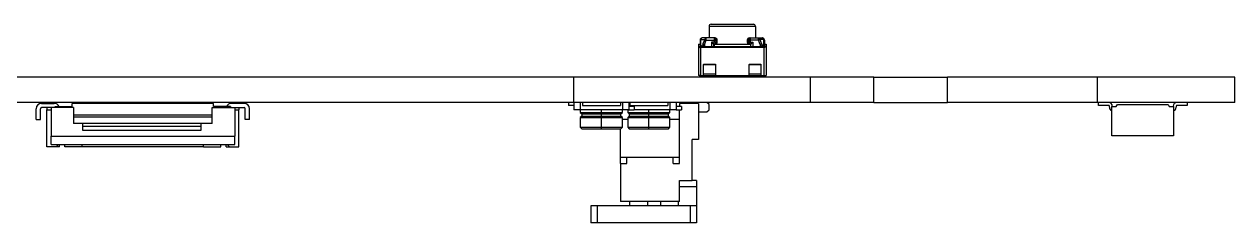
# Model space of a CAD drawing. Header units: millimetres. Extents: x -32 to 136, y -4 to 158.
# Drawn here: x 3.83 to 32.5, y -3.98 to 0.73 of the extents above; entities that cross this region are included whole.
import ezdxf

# ---------------------------------------------------------------- set-up
doc = ezdxf.new("R2010")
doc.units = ezdxf.units.MM

msp = doc.modelspace()

# ---------------------------------------------------------------- linework, layer by layer
at = {"color": 7, "linetype": 'Continuous', "lineweight": 25}
for p, q in [((21.15, 0.675), (20.05, 0.675)), ((20.05, 0.675), (20.05, 0.4)), ((20.1, 0.725), (21.1, 0.725)), ((21.15, 0.675), (21.15, 0.4)), ((19.84, 0.35), (19.84, 0.245)), ((19.856, 0.364), (19.948, 0.364)), ((19.856, 0.258), (19.856, 0.364)), ((19.982, 0.4), (19.89, 0.4)), ((19.948, 0.364), (19.906, 0.258)), ((19.94, 0.245), (19.982, 0.35)), ((19.948, 0.364), (19.982, 0.35)), ((19.982, 0.35), (19.982, 0.4)), ((20.173, 0.4), (19.982, 0.4)), ((19.982, 0.35), (20.173, 0.35)), ((20.173, 0.3), (20.11, 0.3)), ((20.11, 0.3), (20.11, 0.2)), ((20.173, 0.4), (20.173, 0.35)), ((20.195, 0.4), (20.173, 0.4)), ((20.173, 0.35), (20.173, 0.3)), ((20.173, 0.35), (20.208, 0.35)), ((20.208, 0.3), (20.173, 0.3)), ((20.173, 0.25), (20.173, 0.3)), ((20.208, 0.35), (20.208, 0.3)), ((20.208, 0.35), (20.23, 0.35)), ((20.23, 0.3), (20.208, 0.3)), ((20.23, 0.35), (20.23, 0.3)), ((20.245, 0.3), (20.245, 0.35)), ((20.955, 0.35), (20.955, 0.3)), ((20.992, 0.35), (20.97, 0.35)), ((20.97, 0.35), (20.97, 0.3)), ((20.97, 0.3), (20.992, 0.3)), ((21.027, 0.35), (20.992, 0.35)), ((20.992, 0.35), (20.992, 0.3)), ((20.992, 0.3), (21.027, 0.3)), ((21.005, 0.4), (21.027, 0.4)), ((21.027, 0.4), (21.027, 0.35)), ((21.027, 0.4), (21.218, 0.4)), ((21.027, 0.35), (21.027, 0.3)), ((21.218, 0.35), (21.027, 0.35)), ((21.027, 0.3), (21.09, 0.3)), ((21.027, 0.25), (21.027, 0.3)), ((21.09, 0.3), (21.09, 0.2)), ((21.218, 0.35), (21.218, 0.4)), ((21.218, 0.4), (21.31, 0.4)), ((21.252, 0.364), (21.218, 0.35)), ((21.26, 0.245), (21.218, 0.35)), ((21.252, 0.364), (21.294, 0.258)), ((21.344, 0.364), (21.252, 0.364)), ((21.344, 0.258), (21.344, 0.364)), ((21.36, 0.35), (21.36, 0.245)), ((19.8, 0.25), (19.8, 0.2)), ((19.8, 0.25), (19.84, 0.25)), ((19.8, 0.2), (19.8, -0.49)), ((19.807, 0.2), (19.8, 0.2)), ((19.807, 0.2), (20.17, 0.2)), ((19.84, 0.245), (19.84, 0.2)), ((21.35, 0.175), (19.85, 0.175)), ((19.85, 0.175), (19.85, -0.49)), ((19.94, 0.245), (19.906, 0.258)), ((19.94, 0.245), (19.94, 0.2)), ((20.16, 0.2), (20.16, 0.25)), ((20.16, 0.25), (20.17, 0.25)), ((20.17, 0.25), (20.17, 0.2)), ((20.17, 0.25), (21.03, 0.25)), ((20.17, 0.2), (21.03, 0.2)), ((21.03, 0.25), (21.03, 0.2)), ((21.04, 0.25), (21.03, 0.25)), ((21.03, 0.2), (21.393, 0.2)), ((21.04, 0.2), (21.04, 0.25)), ((21.26, 0.245), (21.294, 0.258)), ((21.26, 0.245), (21.26, 0.2)), ((21.35, 0.175), (21.35, -0.49)), ((21.36, 0.25), (21.4, 0.25)), ((21.36, 0.245), (21.36, 0.2)), ((21.393, 0.2), (21.4, 0.2)), ((21.4, 0.25), (21.4, 0.2)), ((21.4, 0.2), (21.4, -0.49)), ((19.922, -0.219), (19.922, -0.23)), ((19.922, -0.219), (20.203, -0.219)), ((19.922, -0.23), (20.203, -0.23)), ((19.922, -0.446), (19.922, -0.23)), ((20.203, -0.219), (20.203, -0.23)), ((20.203, -0.23), (20.203, -0.446)), ((20.997, -0.219), (20.997, -0.23)), ((20.997, -0.219), (21.277, -0.219)), ((20.997, -0.23), (21.277, -0.23)), ((20.997, -0.446), (20.997, -0.23)), ((21.277, -0.219), (21.277, -0.23)), ((21.277, -0.23), (21.277, -0.446)), ((16.85, -0.525), (-17.25, -0.525)), ((16.85, -1.125), (16.85, -0.525)), ((22.45, -0.525), (16.85, -0.525)), ((19.85, -0.49), (19.8, -0.49)), ((19.825, -0.49), (19.825, -0.525)), ((19.85, -0.49), (19.922, -0.49)), ((19.875, -0.49), (19.875, -0.525)), ((19.922, -0.446), (20.203, -0.446)), ((19.922, -0.49), (19.922, -0.446)), ((19.922, -0.49), (20.203, -0.49)), ((20.203, -0.446), (20.203, -0.49)), ((20.203, -0.49), (20.997, -0.49)), ((20.275, -0.49), (20.275, -0.525)), ((20.325, -0.49), (20.325, -0.525)), ((20.875, -0.49), (20.875, -0.525)), ((20.925, -0.49), (20.925, -0.525)), ((20.997, -0.446), (21.277, -0.446)), ((20.997, -0.49), (20.997, -0.446)), ((20.997, -0.49), (21.277, -0.49)), ((21.277, -0.446), (21.277, -0.49)), ((21.277, -0.49), (21.35, -0.49)), ((21.325, -0.49), (21.325, -0.525)), ((21.35, -0.49), (21.4, -0.49)), ((21.375, -0.49), (21.375, -0.525)), ((22.45, -1.125), (22.45, -0.525)), ((23.95, -0.525), (22.45, -0.525)), ((23.95, -1.125), (23.95, -0.525)), ((23.95, -0.525), (25.7, -0.525)), ((25.7, -1.125), (25.7, -0.525)), ((29.25, -0.525), (25.7, -0.525)), ((29.25, -1.125), (29.25, -0.525)), ((32.5, -0.525), (29.25, -0.525)), ((32.5, -1.125), (32.5, -0.525)), ((16.85, -1.125), (-17.25, -1.125)), ((5.218, -1.15), (5.218, -1.125)), ((5.317, -1.15), (5.317, -1.125)), ((5.468, -1.15), (5.468, -1.125)), ((5.567, -1.15), (5.567, -1.125)), ((5.718, -1.15), (5.718, -1.125)), ((5.817, -1.15), (5.817, -1.125)), ((5.968, -1.15), (5.968, -1.125)), ((6.067, -1.15), (6.067, -1.125)), ((6.218, -1.15), (6.218, -1.125)), ((6.317, -1.15), (6.317, -1.125)), ((6.468, -1.15), (6.468, -1.125)), ((6.567, -1.15), (6.567, -1.125)), ((6.718, -1.15), (6.718, -1.125)), ((6.817, -1.15), (6.817, -1.125)), ((6.968, -1.15), (6.968, -1.125)), ((7.067, -1.15), (7.067, -1.125)), ((7.218, -1.15), (7.218, -1.125)), ((7.317, -1.15), (7.317, -1.125)), ((7.468, -1.15), (7.468, -1.125)), ((7.567, -1.15), (7.567, -1.125)), ((7.718, -1.15), (7.718, -1.125)), ((7.817, -1.15), (7.817, -1.125)), ((7.968, -1.15), (7.968, -1.125)), ((8.068, -1.15), (8.068, -1.125)), ((16.725, -1.125), (16.725, -1.2)), ((16.85, -1.125), (16.85, -1.3)), ((22.45, -1.125), (16.85, -1.125)), ((17, -1.125), (17, -1.3)), ((17.05, -1.125), (17.05, -1.2)), ((17.95, -1.125), (17.95, -1.2)), ((18, -1.125), (18, -1.3)), ((18.15, -1.125), (18.15, -1.3)), ((18.175, -1.125), (18.175, -1.2)), ((19.075, -1.125), (19.075, -1.2)), ((19.125, -1.125), (19.125, -1.3)), ((19.275, -1.125), (19.275, -1.3)), ((19.75, -1.125), (19.725, -1.15)), ((20.05, -1.175), (20, -1.125)), ((23.95, -1.125), (22.45, -1.125)), ((23.95, -1.125), (25.7, -1.125)), ((29.25, -1.125), (25.7, -1.125)), ((32.5, -1.125), (29.25, -1.125)), ((29.27, -1.195), (29.27, -1.125)), ((31.37, -1.125), (31.37, -1.195)), ((4.117, -1.53), (4.117, -1.275)), ((4.218, -1.53), (4.218, -1.275)), ((4.242, -1.15), (4.543, -1.15)), ((4.468, -1.25), (4.242, -1.25)), ((4.367, -1.25), (4.367, -1.3)), ((4.367, -2.175), (4.367, -1.3)), ((4.367, -1.3), (4.468, -1.3)), ((5, -1.25), (4.468, -1.25)), ((4.468, -1.25), (4.468, -1.925)), ((4.567, -1.25), (4.567, -1.225)), ((4.567, -1.225), (4.968, -1.225)), ((4.968, -1.225), (4.968, -1.15)), ((8.318, -1.15), (4.968, -1.15)), ((5, -1.25), (5, -1.625)), ((8.285, -1.425), (5, -1.425)), ((8.285, -1.625), (8.285, -1.25)), ((8.285, -1.25), (8.818, -1.25)), ((8.318, -1.225), (8.318, -1.15)), ((8.717, -1.225), (8.318, -1.225)), ((8.717, -1.225), (8.717, -1.25)), ((9.043, -1.15), (8.742, -1.15)), ((8.818, -1.25), (8.818, -1.925)), ((8.818, -1.25), (9.043, -1.25)), ((8.818, -1.3), (8.918, -1.3)), ((8.918, -1.25), (8.918, -1.3)), ((8.918, -2.175), (8.918, -1.3)), ((9.068, -1.53), (9.068, -1.275)), ((9.168, -1.53), (9.168, -1.275)), ((16.85, -1.2), (16.725, -1.2)), ((17, -1.3), (16.85, -1.3)), ((17, -1.3), (17, -1.365)), ((18, -1.3), (17, -1.3)), ((17, -1.365), (17.035, -1.4)), ((17, -1.365), (17.5, -1.365)), ((17.035, -1.4), (17.035, -1.45)), ((17.035, -1.4), (17.5, -1.4)), ((17.05, -1.2), (17.95, -1.2)), ((17.5, -1.365), (17.5, -1.3)), ((17.5, -1.4), (17.5, -1.365)), ((17.5, -1.365), (18, -1.365)), ((17.5, -1.4), (17.965, -1.4)), ((17.5, -1.45), (17.5, -1.4)), ((17.965, -1.4), (18, -1.365)), ((17.965, -1.45), (17.965, -1.4)), ((18, -1.365), (18, -1.3)), ((18.15, -1.3), (18, -1.3)), ((18.125, -1.3), (18.125, -1.365)), ((18.125, -1.365), (18.16, -1.4)), ((18.125, -1.365), (18.625, -1.365)), ((18.275, -1.225), (18.15, -1.225)), ((18.15, -1.3), (18.275, -1.3)), ((18.16, -1.4), (18.16, -1.45)), ((18.16, -1.4), (18.625, -1.4)), ((18.175, -1.2), (19.075, -1.2)), ((18.275, -1.225), (18.275, -1.3)), ((19.125, -1.3), (18.275, -1.3)), ((18.625, -1.365), (18.625, -1.3)), ((18.625, -1.4), (18.625, -1.365)), ((18.625, -1.365), (19.125, -1.365)), ((18.625, -1.4), (19.09, -1.4)), ((18.625, -1.45), (18.625, -1.4)), ((19.09, -1.4), (19.125, -1.365)), ((19.09, -1.45), (19.09, -1.4)), ((19.125, -1.365), (19.125, -1.3)), ((19.275, -1.3), (19.125, -1.3)), ((19.4, -1.225), (19.275, -1.225)), ((19.275, -1.3), (19.4, -1.3)), ((19.35, -1.15), (19.35, -1.225)), ((19.8, -1.15), (19.35, -1.15)), ((19.35, -1.525), (19.35, -1.3)), ((19.4, -1.225), (19.4, -1.3)), ((19.8, -1.15), (19.8, -2)), ((19.8, -1.35), (20, -1.35)), ((20, -1.35), (20.05, -1.3)), ((20.05, -1.3), (20.05, -1.175)), ((29.51, -1.195), (29.27, -1.195)), ((29.53, -1.24), (29.53, -1.215)), ((29.59, -1.225), (29.69, -1.225)), ((29.59, -1.915), (29.59, -1.225)), ((29.6, -1.215), (29.6, -1.225)), ((29.69, -1.225), (29.719, -1.175)), ((29.719, -1.175), (30.921, -1.175)), ((30.921, -1.175), (30.95, -1.225)), ((30.95, -1.225), (31.05, -1.225)), ((31.04, -1.225), (31.04, -1.215)), ((31.05, -1.225), (31.05, -1.915)), ((31.11, -1.215), (31.11, -1.24)), ((31.37, -1.195), (31.13, -1.195)), ((4.117, -1.53), (4.218, -1.53)), ((8.285, -1.475), (5, -1.475)), ((5.218, -1.625), (5, -1.625)), ((5.218, -1.788), (5.218, -1.625)), ((8.018, -1.625), (5.218, -1.625)), ((5.218, -1.688), (8.018, -1.688)), ((8.018, -1.625), (8.018, -1.788)), ((8.285, -1.625), (8.018, -1.625)), ((9.168, -1.53), (9.068, -1.53)), ((17.035, -1.45), (17, -1.485)), ((17, -1.485), (17, -1.715)), ((17, -1.485), (17.5, -1.485)), ((17, -1.715), (17.035, -1.75)), ((17, -1.715), (17.5, -1.715)), ((17.035, -1.45), (17.5, -1.45)), ((17.5, -1.45), (17.5, -1.485)), ((17.5, -1.45), (17.965, -1.45)), ((17.5, -1.485), (18, -1.485)), ((17.5, -1.715), (17.5, -1.485)), ((17.5, -1.715), (18, -1.715)), ((17.5, -1.75), (17.5, -1.715)), ((18, -1.485), (17.965, -1.45)), ((17.965, -1.75), (18, -1.715)), ((18, -1.715), (18, -1.485)), ((18, -1.525), (18.125, -1.525)), ((18.16, -1.45), (18.125, -1.485)), ((18.125, -1.485), (18.125, -1.715)), ((18.125, -1.485), (18.625, -1.485)), ((18.125, -1.715), (18.16, -1.75)), ((18.125, -1.715), (18.625, -1.715)), ((18.16, -1.45), (18.625, -1.45)), ((18.625, -1.45), (18.625, -1.485)), ((18.625, -1.45), (19.09, -1.45)), ((18.625, -1.715), (18.625, -1.485)), ((18.625, -1.485), (19.125, -1.485)), ((18.625, -1.715), (19.125, -1.715)), ((18.625, -1.75), (18.625, -1.715)), ((19.125, -1.485), (19.09, -1.45)), ((19.09, -1.75), (19.125, -1.715)), ((19.125, -1.715), (19.125, -1.485)), ((19.125, -1.525), (19.35, -1.525)), ((19.35, -2.425), (19.35, -1.525)), ((4.468, -1.925), (8.818, -1.925)), ((4.468, -2.125), (4.468, -1.925)), ((8.018, -1.788), (5.218, -1.788)), ((8.818, -2.125), (8.818, -1.925)), ((17.035, -1.75), (17.5, -1.75)), ((17.5, -1.75), (17.965, -1.75)), ((17.95, -2.425), (17.95, -1.75)), ((18.16, -1.75), (18.625, -1.75)), ((18.625, -1.75), (19.09, -1.75)), ((19.8, -2), (19.65, -2)), ((19.65, -2.975), (19.65, -2)), ((31.05, -1.915), (29.59, -1.915)), ((4.593, -2.175), (4.367, -2.175)), ((4.468, -2.125), (8.818, -2.125)), ((4.643, -2.125), (4.593, -2.175)), ((4.668, -2.175), (4.593, -2.175)), ((4.668, -2.175), (4.668, -2.125)), ((4.793, -2.175), (4.793, -2.125)), ((5.205, -2.175), (4.793, -2.175)), ((5.205, -2.175), (5.205, -2.125)), ((8.08, -2.175), (5.205, -2.175)), ((8.08, -2.175), (8.08, -2.125)), ((8.08, -2.175), (8.492, -2.175)), ((8.492, -2.175), (8.492, -2.125)), ((8.617, -2.175), (8.617, -2.125)), ((8.617, -2.175), (8.693, -2.175)), ((8.643, -2.125), (8.693, -2.175)), ((8.693, -2.175), (8.918, -2.175)), ((17.95, -2.425), (19.35, -2.425)), ((17.95, -2.575), (17.95, -2.425)), ((17.95, -2.575), (18.1, -2.575)), ((17.95, -2.575), (17.95, -3.475)), ((18.1, -2.575), (18.1, -2.425)), ((19.2, -2.575), (19.2, -2.425)), ((19.2, -2.575), (19.35, -2.575)), ((19.35, -2.575), (19.35, -2.425)), ((19.35, -3.475), (19.35, -2.975)), ((19.35, -2.975), (19.65, -2.975)), ((19.75, -2.975), (19.65, -2.975)), ((19.75, -2.975), (19.75, -3.125)), ((19.75, -3.125), (19.75, -3.575)), ((17.25, -3.575), (17.25, -3.975)), ((17.4, -3.575), (17.25, -3.575)), ((17.4, -3.575), (17.4, -3.975)), ((19.6, -3.575), (17.4, -3.575)), ((19.35, -3.475), (17.95, -3.475)), ((18.175, -3.575), (18.175, -3.475)), ((18.6, -3.575), (18.6, -3.475)), ((18.9, -3.475), (18.9, -3.575)), ((19.325, -3.575), (19.325, -3.475)), ((19.75, -3.575), (19.6, -3.575)), ((19.6, -3.575), (19.6, -3.975)), ((19.75, -3.575), (19.75, -3.975)), ((17.4, -3.975), (17.25, -3.975)), ((19.6, -3.975), (17.4, -3.975)), ((19.75, -3.975), (19.6, -3.975))]:
    msp.add_line(p, q, dxfattribs=at)
at = {"color": 8, "linetype": 'Continuous', "lineweight": 25}
for p, q in [((20.23, 0.35), (20.245, 0.35)), ((20.245, 0.3), (20.23, 0.3)), ((20.97, 0.35), (20.955, 0.35)), ((20.955, 0.3), (20.97, 0.3)), ((19.75, -3.125), (19.35, -3.125))]:
    msp.add_line(p, q, dxfattribs=at)
at = {"color": 7, "linetype": 'Continuous', "lineweight": 25}
for centre, radius, start, end in [((20.1, 0.675), 0.05, 90, 180), ((21.1, 0.675), 0.05, 0, 90), ((19.89, 0.35), 0.05, 90, 180), ((19.859, 0.344), 0.0195, 97.8783, 163.0337), ((19.896, 0.361), 0.0398, 98.2251, 175.6051), ((19.988, 0.361), 0.0398, 98.2251, 175.6051), ((20.164, 0.356), 0.0446, 351.9505, 78.5782), ((20.164, 0.294), 0.0446, 281.4218, 8.0495), ((20.195, 0.35), 0.05, 0, 90), ((20.186, 0.356), 0.0446, 351.9505, 78.5782), ((20.195, 0.3), 0.05, 270, 0), ((20.186, 0.294), 0.0446, 281.4218, 8.0495), ((21.005, 0.35), 0.05, 90, 180), ((21.005, 0.3), 0.05, 180, 270), ((21.014, 0.356), 0.0446, 101.4218, 188.0495), ((21.014, 0.294), 0.0446, 171.9505, 258.5782), ((21.036, 0.356), 0.0446, 101.4218, 188.0495), ((21.036, 0.294), 0.0446, 171.9505, 258.5782), ((21.212, 0.361), 0.0398, 4.3949, 81.7749), ((21.304, 0.361), 0.0398, 4.3949, 81.7749), ((21.31, 0.35), 0.05, 0, 90), ((21.341, 0.344), 0.0195, 16.9663, 82.1217), ((19.859, 0.239), 0.0195, 97.8783, 163.0337), ((19.898, 0.178), 0.0509, 134.8934, 153.8446), ((19.962, 0.261), 0.0928, 210.719, 221.1264), ((21.238, 0.261), 0.0928, 318.8736, 329.281), ((21.302, 0.178), 0.0509, 26.1554, 45.1066), ((21.341, 0.239), 0.0195, 16.9663, 82.1217), ((29.51, -1.215), 0.09, 0, 90), ((31.13, -1.215), 0.09, 90, 180), ((4.242, -1.275), 0.125, 90, 180), ((4.242, -1.275), 0.025, 90, 180), ((4.543, -1.275), 0.125, 23.5782, 90), ((8.742, -1.275), 0.125, 90, 156.4218), ((9.043, -1.275), 0.125, 0, 90), ((9.043, -1.275), 0.025, 0, 90), ((29.51, -1.215), 0.02, 0, 90), ((29.62, -1.24), 0.09, 180, 250.5288), ((31.02, -1.24), 0.09, 289.4712, 0), ((31.13, -1.215), 0.02, 90, 180)]:
    msp.add_arc(centre, radius, start, end, dxfattribs=at)
for points, knots in [([(20.16, 0.25), (20.16, 0.25), (20.159, 0.251), (20.152, 0.258), (20.141, 0.269), (20.126, 0.284), (20.115, 0.295), (20.11, 0.3)], [0, 0, 0, 0, 0.1467542, 0.3161257, 0.5102478, 0.7577933, 1, 1, 1, 1]), ([(21.04, 0.25), (21.04, 0.25), (21.041, 0.251), (21.048, 0.258), (21.059, 0.269), (21.074, 0.284), (21.085, 0.295), (21.09, 0.3)], [0, 0, 0, 0, 0.146754, 0.316126, 0.510248, 0.757793, 1, 1, 1, 1]), ([(19.807, 0.2), (19.809, 0.196), (19.815, 0.189), (19.826, 0.18), (19.838, 0.176), (19.846, 0.175), (19.85, 0.175)], [0, 0, 0, 0, 0.3097259, 0.6001257, 0.8081848, 1, 1, 1, 1]), ([(19.84, 0.245), (19.841, 0.235), (19.841, 0.217), (19.849, 0.205), (19.853, 0.2)], [0, 0, 0, 0, 0.558787, 1, 1, 1, 1]), ([(19.862, 0.214), (19.861, 0.216), (19.859, 0.223), (19.857, 0.238), (19.856, 0.25), (19.856, 0.258)], [0, 0, 0, 0, 0.2143421, 0.4814384, 1, 1, 1, 1]), ([(19.87, 0.2), (19.868, 0.203), (19.866, 0.207), (19.863, 0.212), (19.862, 0.214)], [0, 0, 0, 0, 0.559974, 1, 1, 1, 1]), ([(19.882, 0.214), (19.88, 0.211), (19.876, 0.206), (19.871, 0.202), (19.87, 0.2)], [0, 0, 0, 0, 0.560025, 1, 1, 1, 1]), ([(19.906, 0.258), (19.902, 0.248), (19.895, 0.232), (19.886, 0.218), (19.882, 0.214)], [0, 0, 0, 0, 0.639785, 1, 1, 1, 1]), ([(19.892, 0.2), (19.9, 0.205), (19.917, 0.217), (19.932, 0.235), (19.94, 0.245)], [0, 0, 0, 0, 0.441213, 1, 1, 1, 1]), ([(21.308, 0.2), (21.3, 0.205), (21.283, 0.217), (21.268, 0.235), (21.26, 0.245)], [0, 0, 0, 0, 0.441213, 1, 1, 1, 1]), ([(21.294, 0.258), (21.298, 0.248), (21.305, 0.232), (21.314, 0.218), (21.318, 0.214)], [0, 0, 0, 0, 0.639785, 1, 1, 1, 1]), ([(21.318, 0.214), (21.32, 0.211), (21.324, 0.206), (21.329, 0.202), (21.33, 0.2)], [0, 0, 0, 0, 0.560025, 1, 1, 1, 1]), ([(21.33, 0.2), (21.332, 0.203), (21.334, 0.207), (21.337, 0.212), (21.338, 0.214)], [0, 0, 0, 0, 0.559974, 1, 1, 1, 1]), ([(21.338, 0.214), (21.339, 0.216), (21.341, 0.223), (21.343, 0.238), (21.344, 0.25), (21.344, 0.258)], [0, 0, 0, 0, 0.2143421, 0.4814384, 1, 1, 1, 1]), ([(21.36, 0.245), (21.359, 0.235), (21.359, 0.217), (21.351, 0.205), (21.347, 0.2)], [0, 0, 0, 0, 0.558787, 1, 1, 1, 1]), ([(21.393, 0.2), (21.391, 0.196), (21.385, 0.189), (21.374, 0.18), (21.362, 0.176), (21.354, 0.175), (21.35, 0.175)], [0, 0, 0, 0, 0.3097259, 0.6001257, 0.8081848, 1, 1, 1, 1])]:
    msp.add_open_spline(points, degree=3, knots=knots, dxfattribs=at)

doc.saveas('drawing.dxf')
